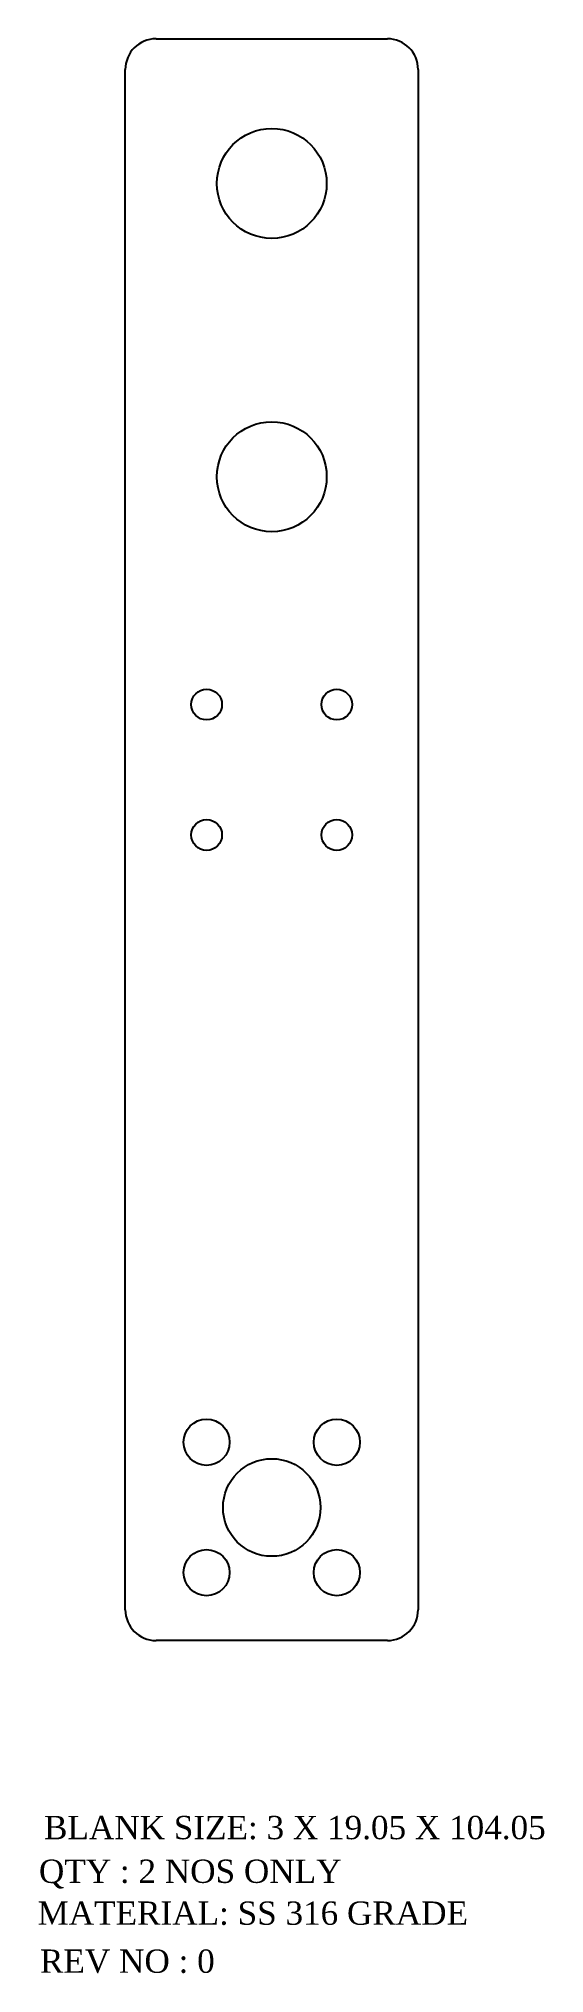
# Model space of a CAD drawing. Header units: inches. Extents: x 832 to 865, y -132 to -7.
import ezdxf

# ---------------------------------------------------------------- set-up
doc = ezdxf.new("R2010")
doc.units = ezdxf.units.IN
doc.header["$MEASUREMENT"] = 0
doc.layers.add('LaserCutting', color=3, linetype='Continuous')

msp = doc.modelspace()

# ---------------------------------------------------------------- linework, layer by layer
at = {"layer": 'LaserCutting'}
for p, q in [((839.83, -6.82), (854.88, -6.82)), ((837.83, -108.87), (837.83, -8.82)), ((856.88, -8.82), (856.88, -108.87)), ((854.88, -110.87), (839.83, -110.87))]:
    msp.add_line(p, q, dxfattribs=at)
for centre, radius in [((847.36, -16.22), 3.57), ((847.36, -35.27), 3.57), ((843.12, -50.07), 1), ((851.59, -50.07), 1), ((843.12, -58.54), 1), ((851.59, -58.54), 1), ((843.12, -97.99), 1.5), ((851.59, -97.99), 1.5), ((847.36, -102.23), 3.17), ((843.12, -106.46), 1.5), ((851.59, -106.46), 1.5)]:
    msp.add_circle(centre, radius, dxfattribs=at)
for centre, start, end in [((839.83, -8.82), 90, 180), ((854.88, -8.82), 360, 90), ((839.83, -108.87), 180, 270), ((854.88, -108.87), 270, 0)]:
    msp.add_arc(centre, 2, start, end, dxfattribs=at)

# ---------------------------------------------------------------- texts
at = {"layer": 'LaserCutting', "linetype": 'Continuous', "char_height": 1.5137, "width": 64.184, "attachment_point": 1}
for s, insert in [('{\\fTimes New Roman|b0|i0|c0|p18;BLANK SIZE: 3 X 19.05 X 104.05}', (832.54, -122.26)), ('{\\fTimes New Roman|b0|i0|c0|p18;QTY : 2 NOS ONLY}', (832.21, -125.1)), ('{\\fTimes New Roman|b0|i0|c0|p18;MATERIAL: SS 316 GRADE}', (832.12, -127.82)), ('{\\fTimes New Roman|b0|i0|c0|p18;REV NO : 0}', (832.28, -130.94))]:
    msp.add_mtext(s, dxfattribs=dict(at, insert=insert))

doc.saveas('drawing.dxf')
